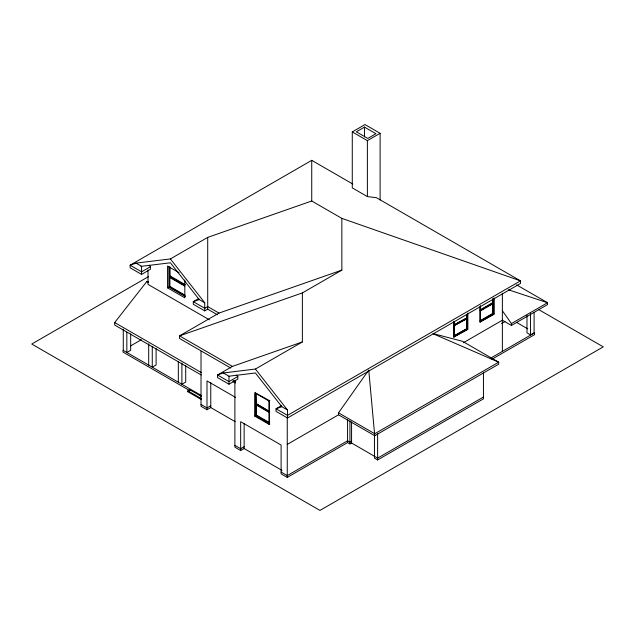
<?xml version="1.0" encoding="UTF-8"?>
<svg xmlns="http://www.w3.org/2000/svg" width="635" height="635" viewBox="0 0 635 635"><rect width="100%" height="100%" fill="white"/><g stroke="black" fill="none" stroke-linecap="round" stroke-linejoin="round"><path stroke-width="0.95" d="M287.258 444.413L338.511 414.814L338.511 412.837L368.173 370.848M201.247 375.007L114.681 325.033L114.681 322.54L146.756 281.591L148.63 281.821M281.646 405.527L276.034 408.773L276.034 411.369L287.488 417.989L520.494 283.464L520.494 280.86L376.444 197.699L367.379 196.588L352.274 187.873L352.274 131.921L365.006 124.571L380.111 133.294L380.111 199.977M364.514 127.111L356.346 131.826L367.784 138.43L375.952 133.715L364.514 127.111L364.514 136.954M352.79 184.039L311.737 160.337L130.119 265.2L130.119 267.795L141.573 274.407L150.4 269.311L150.4 266.716L149.209 265.2M352.274 131.921L367.379 140.645L380.111 133.294M150.4 266.716L141.573 271.812L130.119 265.2L136.065 263.12L170.402 258.921L207.708 237.387L311.737 201.001L341.852 218.384L520.494 280.86L287.488 415.385L276.034 408.773L281.853 406.733L287.488 409.996L287.488 417.989M148.503 276.63L31.75 344.035L319.945 510.429L603.25 346.861L538.917 309.721M169.466 267.375L169.466 276.273L170.061 275.923L185.309 284.734M179.062 272.709L167.561 266.065L167.561 287.853L168.878 287.091L185.317 296.577M184.714 286.091L169.466 277.289L169.466 286.734L169.886 286.488L185.134 295.291M198.89 298.418L193.278 301.665L193.278 304.26L204.74 310.88L207.708 309.158L217.392 314.754M130.524 345.964L141.343 339.717M341.852 218.384L341.852 270.121L219.004 313.087L179.538 335.867L179.538 338.471L230.703 368.006M302.379 292.91L302.379 341.924L232.41 366.395L179.538 335.867L302.379 292.91L341.852 270.121M201.2 399.447L187.857 391.747L187.857 390.835L189.77 389.731L201.446 396.47M187.857 391.747L189.77 390.644L189.77 389.731M232.41 366.395L217.519 374.991L217.519 377.587L228.981 384.207L237.808 379.111L237.808 376.515L236.641 375.023M237.808 376.515L228.981 381.611L217.519 374.991L223.345 372.959L255.413 369.038L302.379 341.924M210.772 405.741L206.994 407.916L201.017 404.463M201.017 351.298L201.017 406.297L206.994 409.742L210.772 407.567L235.196 421.672M255.897 393.176L256.215 403.495L269.256 411.393L255.897 403.677L255.897 393.176L269.565 400.709M254.73 416.108L255.421 415.703L269.804 424.005L269.113 424.41L254.73 416.108L254.73 392.795L269.113 401.098L269.804 400.701M255.969 415.369L256.421 415.107L269.748 422.799L269.296 423.061L255.969 415.369L255.969 404.812L269.296 412.504L269.748 412.242M453.922 321.397L453.922 325.041L466.868 317.945L466.868 314.301M480.116 309.912L492.736 302.633L493.141 302.863L493.141 298.315M453.922 325.041L466.868 317.945M493.141 302.863L480.52 310.15L480.52 305.602M244.134 446.699L240.673 448.699L234.894 445.365M453.954 325.787L466.868 318.675L466.868 328.684L454.247 335.963L453.954 325.787L466.868 318.675M480.195 310.69L484.402 308.261M486.085 307.284L491.966 303.887M493.141 303.594L480.52 310.88L480.52 320.889L493.141 313.603L492.808 303.403L492.808 313.412L480.195 320.699M234.894 380.381L234.894 447.191L240.673 450.525L244.134 448.524L282.043 470.416M453.954 335.796L466.868 328.684M453.763 321.755L453.763 337.018L467.844 329.255L467.844 313.031M480.012 306.697L480.012 321.961L494.014 314.15L494.014 297.926M453.763 337.018L467.844 329.255M480.012 321.961L494.014 314.15M463.304 342.765L502.372 320.215L511.437 325.445L547.545 304.602L547.545 302.728L516.612 284.869M501.555 323.58L504.952 321.62M511.437 325.445L511.437 323.572L547.545 302.728L508.302 289.743M526.979 315.444L526.979 332.843L530.542 334.899L534.091 332.851L534.091 312.555M490.339 358.338L534.575 332.803L534.575 334.629L491.847 359.299M240.673 450.525L240.673 421.696L281.107 445.04L281.107 473.869L287.258 477.417L347.575 442.595L349.933 443.952L351.568 443.008L351.568 421.91M351.568 441.182L349.933 442.127L347.575 440.769L287.258 475.591L281.107 472.043M338.511 414.814L374.745 435.737L498.689 364.18L498.689 362.196L462.455 341.281L433.173 333.637M483.449 397.026L377.627 458.121L351.568 443.008M374.444 435.078L374.444 458.105L377.627 459.946L483.449 398.851L483.449 372.658M204.74 310.88L204.74 302.768L199.223 299.585L193.278 301.665L204.74 308.277L207.708 306.562L219.004 313.087M140.899 266.382L170.402 262.779L199.223 299.585M223.345 372.959L228.981 376.214L255.413 372.983L281.853 406.733M433.126 333.78L498.689 362.196L374.745 433.753L338.511 412.837M516.565 322.405L527.717 328.843M169.466 276.273L184.714 285.075M172.434 278.511L174.974 279.979M176.665 280.956L178.364 281.932M180.054 282.916L181.753 283.893M136.065 263.12L141.573 266.303L141.573 274.407M169.466 286.734L184.714 295.537M167.561 287.853L184.817 297.815L184.817 279.995M146.756 281.591L148.328 282.504M209.439 319.842L148.003 284.377L148.003 269.867M233.093 380.476L235.648 381.952M233.331 381.333L234.942 382.262M232.918 381.572L235.339 382.969M114.681 322.54L201.247 372.523M258.088 405.511L259.755 406.471M261.422 407.44L263.922 408.876M265.581 409.837L267.248 410.805M235.633 397.447L206.994 380.913L206.994 409.742M201.351 395.51L123.031 350.29L123.031 352.108L189.77 390.644M187.857 390.835L201.2 398.542M170.402 258.921L204.74 302.768M255.413 369.038L287.488 409.996M502.372 310.745L511.437 323.572M368.744 370.038L374.745 435.737M530.542 313.634L530.542 334.899M502.372 293.203L502.372 351.393M493.776 298.744L493.776 314.015M492.736 298.99L492.736 302.633M480.243 306.832L480.243 322.096M467.535 313.809L467.535 329.073M466.566 318.5L466.566 328.509M466.534 315.023L466.534 317.754M454.247 321.588L454.247 325.231M454.247 325.953L454.247 335.963M454.081 321.937L454.081 337.201M377.627 433.753L377.627 459.946M367.379 140.645L367.379 196.588M349.933 420.926L349.933 443.952M347.575 419.33L347.575 442.595M311.737 160.337L311.737 201.001M287.258 417.33L287.258 477.417M269.256 400.891L269.256 411.393M269.296 412.504L269.296 423.061M269.113 401.098L269.113 424.41M256.421 404.551L256.421 415.107M255.421 392.398L255.421 415.703M244.134 423.553L244.134 448.524M228.981 376.214L228.981 384.207M210.772 382.595L210.772 407.567M207.708 237.387L207.708 309.158M185.722 365.633L185.722 382.064L181.888 384.27L181.888 363.014M178.332 361.918L178.332 382.214M170.061 267.033L170.061 275.923M169.886 277.043L169.886 286.488M168.878 266.295L168.878 287.091M156.099 348.528L156.099 364.958L152.265 367.173L152.265 346.869M148.701 343.852L148.701 365.117M130.675 333.851L130.675 350.282L126.841 352.488L126.841 332.192M123.277 329.168L123.277 350.433"/></g></svg>
